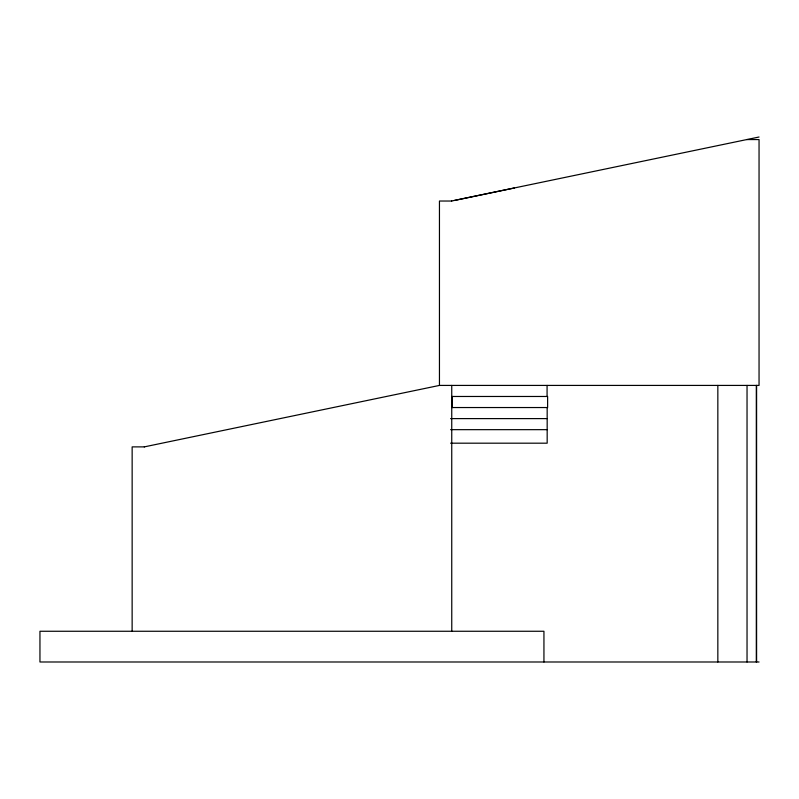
<?xml version="1.0" encoding="UTF-8"?>
<svg xmlns="http://www.w3.org/2000/svg" width="799" height="799" viewBox="0 0 799 799"><rect width="100%" height="100%" fill="white"/><g stroke="black" fill="none" stroke-linecap="round" stroke-linejoin="round"><path stroke-width="1.2" d="M454.441 200.439L514.456 187.965M451.595 201.028L759.05 137.009M144.289 446.881L439.45 385.418L759.05 385.418L759.05 139.565L746.755 139.565M451.745 201.028L439.45 201.028L439.45 385.418M451.745 396.474L547.615 396.474L547.615 407.54L451.844 407.54M450.586 418.606L547.175 418.606M450.586 429.662L547.175 429.662M450.586 443.185L547.175 443.185L547.175 407.54M144.439 446.881L132.145 446.881L132.145 631.26M759.05 661.991L39.95 661.991L39.95 631.26L543.939 631.26L543.939 661.991M756.593 385.418L756.593 661.991M756.313 385.418L756.313 661.991M747.035 385.418L747.035 661.991M717.842 385.418L717.842 661.991M547.075 385.418L547.075 396.474M452.284 396.474L452.284 407.54M451.745 385.418L451.745 631.26"/></g></svg>
